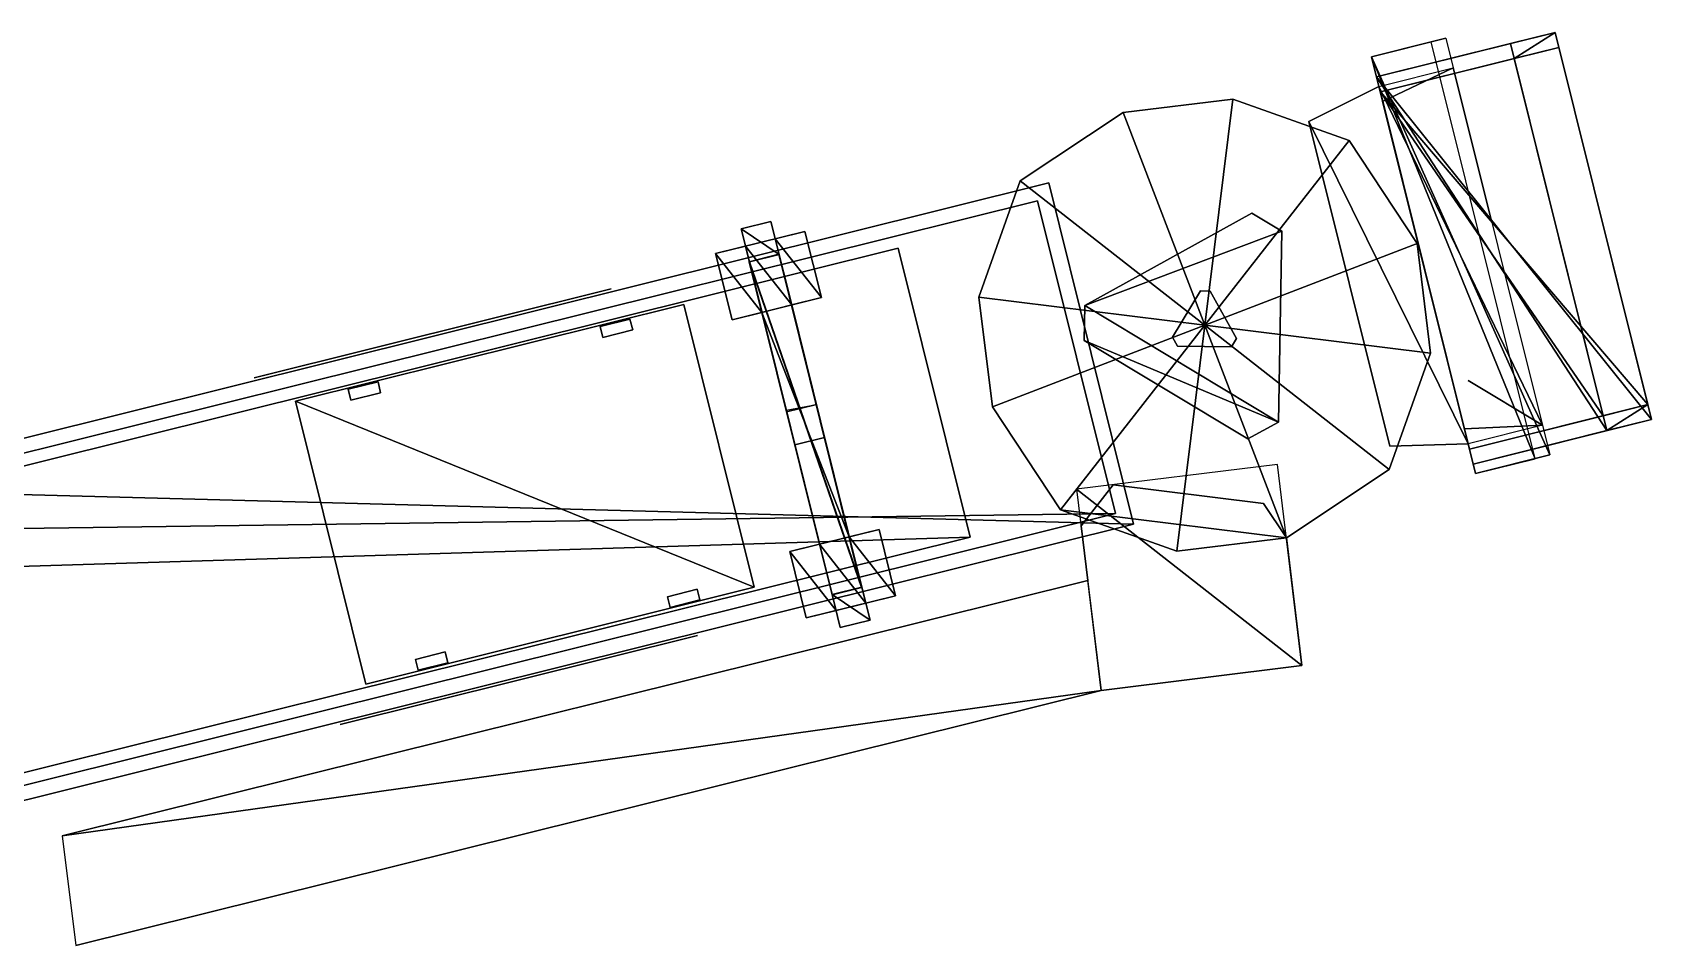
# Model space of a CAD drawing. Header units: millimetres. Extents: x -39 to 131, y -304 to 0.
# Drawn here: x 43.65 to 54.21, y -287.87 to -281.91 of the extents above; entities that cross this region are included whole.
import ezdxf

# ---------------------------------------------------------------- set-up
doc = ezdxf.new("R2010")
doc.units = ezdxf.units.MM
for name, color, linetype in [('MESH01', 7, 'Continuous'), ('MESH02', 7, 'Continuous'), ('MESH115', 7, 'Continuous'), ('MESH116', 7, 'Continuous'), ('MESH117', 7, 'Continuous'), ('MESH118', 7, 'Continuous'), ('MESH119', 7, 'Continuous'), ('MESH120', 7, 'Continuous'), ('MESH155', 7, 'Continuous'), ('MESH156', 7, 'Continuous'), ('MESH183', 7, 'Continuous'), ('MESH184', 7, 'Continuous'), ('MESH261', 7, 'Continuous'), ('MESH262', 7, 'Continuous'), ('MESH263', 7, 'Continuous'), ('MESH264', 7, 'Continuous'), ('MESH265', 7, 'Continuous'), ('MESH266', 7, 'Continuous'), ('MESH406', 7, 'Continuous'), ('MESH407', 7, 'Continuous'), ('MESH408', 7, 'Continuous'), ('MESH409', 7, 'Continuous'), ('MESH410', 7, 'Continuous'), ('MESH411', 7, 'Continuous'), ('MESH412', 7, 'Continuous'), ('MESH413', 7, 'Continuous'), ('MESH414', 7, 'Continuous'), ('MESH453', 7, 'Continuous'), ('MESH454', 7, 'Continuous'), ('MESH527', 7, 'Continuous'), ('MESH528', 7, 'Continuous'), ('MESH529', 7, 'Continuous'), ('MESH530', 7, 'Continuous'), ('MESH531', 7, 'Continuous'), ('MESH532', 7, 'Continuous'), ('TUNNEL2121', 7, 'Continuous'), ('TUNNEL3133', 7, 'Continuous')]:
    doc.layers.add(name, color=color, linetype=linetype)

msp = doc.modelspace()

# ---------------------------------------------------------------- meshes
at = {"layer": 'MESH01'}
mesh = msp.add_polyface(dxfattribs=at)
corners = [(47.423, -283.586, 5.149), (47.423, -283.586, 3.666), (45.094, -284.165, 3.666), (45.094, -284.165, 5.149)]
mesh.append_faces([[corners[k] for k in face] for face in [(0, 1, 2), (0, 2, 3)]])
at = {"layer": 'MESH02'}
mesh = msp.add_polyface(dxfattribs=at)
corners = [(45.656, -286.424, 5.149), (47.985, -285.845, 3.666), (47.985, -285.845, 5.149), (45.656, -286.424, 3.666)]
mesh.append_faces([[corners[k] for k in face] for face in [(0, 1, 2), (0, 3, 1)]])
at = {"layer": 'MESH115'}
mesh = msp.add_polyface(dxfattribs=at)
corners = [(52.454, -282.364, 5.432), (52.987, -284.498, 5.432), (52.987, -284.498, 3.232), (53.497, -284.474, 5.432), (52.987, -284.498, 3.232), (52.987, -284.498, 5.432), (53.497, -284.474, 3.232), (52.454, -282.364, 5.432), (52.987, -284.498, 3.232), (52.454, -282.364, 3.232), (52.454, -282.364, 5.432), (52.454, -282.364, 3.232), (52.915, -282.145, 5.432), (52.915, -282.145, 5.432), (52.454, -282.364, 3.232), (52.915, -282.145, 3.232)]
mesh.append_faces([[corners[k] for k in face] for face in [(0, 1, 2), (3, 4, 5), (3, 6, 4), (7, 8, 9), (10, 11, 12), (13, 14, 15)]])
at = {"layer": 'MESH116'}
mesh = msp.add_polyface(dxfattribs=at)
corners = [(53.497, -284.474, 4.132), (53.497, -284.474, 3.232), (53.012, -284.183, 3.232), (53.497, -284.474, 4.132), (53.012, -284.183, 3.232), (53.012, -284.183, 4.132)]
mesh.append_faces([[corners[k] for k in face] for face in [(0, 1, 2), (3, 4, 5)]])
at = {"layer": 'MESH117'}
mesh = msp.add_polyface(dxfattribs=at)
corners = [(52.915, -282.145, 4.132), (53.157, -283.116, 4.132), (53.157, -283.116, 3.232), (52.915, -282.145, 3.232)]
mesh.append_faces([[corners[k] for k in face] for face in [(0, 1, 2), (0, 2, 3)]])
at = {"layer": 'MESH118'}
mesh = msp.add_polyface(dxfattribs=at)
corners = [(53.497, -284.474, 5.432), (53.012, -284.595, 5.432), (52.43, -282.267, 5.432), (52.915, -282.145, 5.432)]
mesh.append_faces([[corners[k] for k in face] for face in [(0, 1, 2), (0, 2, 3)]])
at = {"layer": 'MESH119'}
mesh = msp.add_polyface(dxfattribs=at)
corners = [(52.382, -282.073, 3.132), (53.06, -284.789, 5.632), (52.382, -282.073, 5.632), (52.382, -282.073, 3.132), (53.06, -284.789, 3.132), (53.06, -284.789, 5.632), (53.545, -284.668, 3.132), (53.06, -284.789, 3.132), (52.382, -282.073, 3.132), (53.06, -284.789, 5.632), (53.06, -284.789, 3.132), (53.545, -284.668, 3.132), (53.545, -284.668, 5.632), (52.867, -281.951, 3.132), (52.867, -281.951, 5.632), (52.867, -281.951, 3.132), (52.382, -282.073, 3.132), (52.867, -281.951, 5.632), (52.382, -282.073, 3.132), (52.382, -282.073, 5.632), (53.448, -284.692, 5.632), (52.382, -282.073, 5.632), (53.06, -284.789, 5.632), (52.77, -281.976, 5.632)]
mesh.append_faces([[corners[k] for k in face] for face in [(0, 1, 2), (3, 4, 5), (6, 7, 8), (9, 10, 11), (9, 11, 12), (6, 8, 13), (14, 15, 16), (17, 18, 19), (20, 21, 22), (20, 23, 21)]])
at = {"layer": 'MESH120'}
mesh = msp.add_polyface(dxfattribs=at)
corners = [(53.012, -284.595, 5.532), (51.972, -282.494, 5.532), (52.5, -284.61, 5.532), (52.43, -282.267, 5.532), (52.43, -282.267, 5.532), (51.972, -282.494, 3.232), (51.972, -282.494, 5.532), (52.43, -282.267, 3.232), (53.012, -284.595, 3.232), (51.972, -282.494, 3.232), (52.43, -282.267, 3.232), (52.5, -284.61, 3.232), (53.012, -284.595, 5.532), (52.5, -284.61, 3.232), (53.012, -284.595, 3.232), (52.5, -284.61, 5.532), (52.5, -284.61, 3.232), (53.012, -284.595, 5.532)]
mesh.append_faces([[corners[k] for k in face] for face in [(0, 1, 2), (0, 3, 1), (4, 5, 6), (4, 7, 5), (8, 9, 10), (8, 11, 9), (12, 13, 14), (15, 16, 17)]])
at = {"layer": 'MESH155'}
mesh = msp.add_polyface(dxfattribs=at)
corners = [(51.33, -283.601, 5.945), (51.33, -283.601, 5.703), (51.266, -283.599, 5.703), (51.33, -283.601, 5.945), (51.501, -283.909, 5.945), (51.33, -283.601, 5.703), (51.501, -283.909, 5.703), (51.501, -283.909, 5.945), (51.468, -283.964, 5.703), (51.501, -283.909, 5.703), (51.468, -283.964, 5.945), (51.116, -283.958, 5.945), (51.468, -283.964, 5.703), (51.468, -283.964, 5.945), (51.116, -283.958, 5.703), (51.084, -283.901, 5.703), (51.116, -283.958, 5.703), (51.116, -283.958, 5.945), (51.084, -283.901, 5.945), (51.266, -283.599, 5.703), (51.084, -283.901, 5.703), (51.084, -283.901, 5.945), (51.266, -283.599, 5.945), (51.266, -283.599, 5.945)]
mesh.append_faces([[corners[k] for k in face] for face in [(0, 1, 2), (3, 4, 5), (5, 4, 6), (7, 8, 9), (7, 10, 8), (11, 12, 13), (11, 14, 12), (15, 16, 17), (15, 17, 18), (19, 20, 21), (19, 21, 22), (0, 2, 23)]])
at = {"layer": 'MESH156'}
mesh = msp.add_polyface(dxfattribs=at)
corners = [(51.796, -283.209, 5.933), (51.601, -283.091, 5.933), (50.512, -283.694, 5.933), (51.796, -283.209, 6.683), (51.796, -283.209, 5.933), (51.601, -283.091, 5.933), (51.796, -283.209, 6.683), (51.774, -284.453, 6.683), (51.796, -283.209, 5.933), (51.796, -283.209, 6.683), (50.512, -283.694, 6.683), (51.774, -284.453, 6.683), (51.796, -283.209, 6.683), (51.601, -283.091, 6.683), (50.512, -283.694, 6.683), (51.601, -283.091, 6.683), (51.601, -283.091, 6.683), (51.601, -283.091, 5.933), (50.512, -283.694, 5.933), (50.512, -283.694, 6.683), (50.512, -283.694, 5.933), (50.508, -283.922, 6.683), (50.512, -283.694, 6.683), (50.508, -283.922, 5.933), (51.774, -284.453, 5.933), (50.512, -283.694, 5.933), (50.508, -283.922, 5.933), (51.796, -283.209, 5.933), (50.512, -283.694, 5.933), (51.774, -284.453, 5.933), (51.774, -284.453, 5.933), (51.574, -284.563, 6.683), (51.774, -284.453, 5.933), (51.774, -284.453, 6.683), (51.574, -284.563, 5.933), (50.508, -283.922, 6.683), (51.574, -284.563, 5.933), (51.574, -284.563, 6.683), (50.508, -283.922, 5.933), (51.774, -284.453, 5.933), (50.508, -283.922, 5.933), (51.574, -284.563, 5.933), (51.774, -284.453, 6.683), (50.508, -283.922, 6.683), (51.574, -284.563, 6.683), (51.774, -284.453, 6.683), (50.512, -283.694, 6.683), (50.508, -283.922, 6.683)]
mesh.append_faces([[corners[k] for k in face] for face in [(0, 1, 2), (3, 4, 5), (6, 7, 8), (9, 10, 11), (12, 13, 14), (3, 5, 15), (16, 17, 18), (16, 18, 19), (20, 21, 22), (20, 23, 21), (24, 25, 26), (27, 28, 29), (8, 7, 30), (31, 32, 33), (31, 34, 32), (35, 36, 37), (35, 38, 36), (39, 40, 41), (42, 43, 44), (45, 46, 47)]])
at = {"layer": 'MESH183'}
mesh = msp.add_polyface(dxfattribs=at)
corners = [(53.579, -281.914, 5.432), (53.604, -282.011, 5.432), (53.312, -282.083, 3.232), (52.439, -282.301, 5.532), (53.312, -282.083, 3.232), (53.604, -282.011, 5.432), (52.439, -282.301, 5.532), (52.439, -282.301, 3.332), (53.312, -282.083, 3.232), (53.893, -284.412, 3.232), (53.312, -282.083, 3.232), (52.439, -282.301, 3.332), (52.439, -282.301, 3.332), (53.02, -284.63, 3.332), (54.184, -284.339, 5.432), (53.893, -284.412, 3.232), (53.02, -284.63, 3.332), (54.184, -284.339, 5.432), (53.917, -284.509, 3.232), (53.893, -284.412, 3.232), (54.184, -284.339, 5.432), (54.208, -284.436, 5.432), (53.917, -284.509, 3.232), (53.02, -284.63, 5.532), (54.184, -284.339, 5.432), (53.02, -284.63, 3.332), (54.184, -284.339, 5.432), (53.02, -284.63, 5.532), (52.439, -282.301, 5.532), (54.184, -284.339, 5.432), (52.439, -282.301, 5.532), (53.604, -282.011, 5.432), (53.579, -281.914, 5.432), (53.312, -282.083, 3.232), (53.288, -281.986, 3.232)]
mesh.append_faces([[corners[k] for k in face] for face in [(0, 1, 2), (3, 4, 5), (6, 7, 8), (9, 10, 11), (9, 12, 13), (14, 15, 16), (17, 18, 19), (20, 21, 22), (23, 24, 25), (26, 27, 28), (29, 30, 31), (32, 33, 34)]])
at = {"layer": 'MESH184'}
mesh = msp.add_polyface(dxfattribs=at)
corners = [(53.579, -281.914, 5.532), (54.208, -284.436, 5.532), (54.208, -284.436, 5.432), (54.208, -284.436, 5.532), (53.579, -281.914, 5.532), (52.415, -282.204, 5.632), (52.415, -282.204, 5.632), (53.579, -281.914, 5.532), (52.415, -282.204, 3.232), (53.579, -281.914, 5.532), (53.288, -281.986, 3.132), (52.415, -282.204, 3.232), (53.917, -284.509, 3.132), (52.415, -282.204, 3.232), (53.288, -281.986, 3.132), (53.917, -284.509, 3.132), (53.044, -284.727, 3.232), (52.415, -282.204, 3.232), (54.208, -284.436, 5.532), (53.044, -284.727, 3.232), (53.917, -284.509, 3.132), (53.044, -284.727, 5.632), (53.044, -284.727, 3.232), (54.208, -284.436, 5.532), (54.208, -284.436, 5.532), (52.415, -282.204, 5.632), (53.044, -284.727, 5.632), (53.288, -281.986, 3.232), (53.917, -284.509, 3.132), (53.288, -281.986, 3.132), (53.917, -284.509, 3.232), (53.579, -281.914, 5.432)]
mesh.append_faces([[corners[k] for k in face] for face in [(0, 1, 2), (3, 4, 5), (6, 7, 8), (9, 10, 11), (12, 13, 14), (15, 16, 17), (18, 19, 20), (21, 22, 23), (24, 25, 26), (27, 28, 29), (27, 30, 28), (0, 2, 31)]])
at = {"layer": 'MESH261'}
mesh = msp.add_polyface(dxfattribs=at)
corners = [(51.294, -283.822, 3.132), (50.091, -282.881, 3.132), (50.762, -282.436, 3.132), (49.821, -283.639, 3.132), (49.909, -284.354, 3.132), (50.353, -285.025, 3.132), (51.112, -285.295, 3.132), (51.826, -285.208, 3.132), (52.497, -284.763, 3.132), (51.826, -285.208, 5.7), (51.826, -285.208, 3.132), (52.497, -284.763, 3.132), (52.497, -284.763, 5.7), (52.767, -284.005, 5.7), (52.497, -284.763, 5.7), (52.497, -284.763, 3.132), (52.767, -284.005, 5.7), (51.294, -283.822, 5.7), (52.497, -284.763, 5.7), (52.68, -283.29, 5.7), (52.68, -283.29, 5.7), (52.767, -284.005, 5.7), (52.767, -284.005, 3.132), (52.767, -284.005, 3.132), (52.767, -284.005, 5.7), (52.497, -284.763, 3.132), (52.767, -284.005, 3.132), (52.68, -283.29, 3.132), (52.235, -282.619, 3.132), (51.477, -282.349, 3.132), (51.477, -282.349, 5.7), (51.477, -282.349, 3.132), (50.762, -282.436, 3.132), (52.235, -282.619, 5.7), (51.477, -282.349, 3.132), (51.477, -282.349, 5.7), (52.235, -282.619, 3.132), (52.235, -282.619, 5.7), (52.68, -283.29, 3.132), (52.235, -282.619, 3.132), (52.68, -283.29, 5.7), (52.235, -282.619, 5.7), (51.477, -282.349, 5.7), (50.762, -282.436, 5.7), (50.762, -282.436, 5.7), (50.762, -282.436, 5.7), (50.762, -282.436, 3.132), (50.091, -282.881, 3.132), (50.091, -282.881, 5.7), (50.091, -282.881, 3.132), (49.821, -283.639, 5.7), (50.091, -282.881, 5.7), (49.821, -283.639, 3.132), (49.821, -283.639, 3.132), (49.909, -284.354, 5.7), (49.821, -283.639, 5.7), (49.821, -283.639, 3.132), (49.909, -284.354, 3.132), (49.909, -284.354, 5.7), (49.909, -284.354, 3.132), (50.353, -285.025, 5.7), (49.909, -284.354, 5.7), (49.909, -284.354, 3.132), (50.353, -285.025, 3.132), (50.353, -285.025, 5.7), (49.909, -284.354, 5.7), (50.353, -285.025, 5.7), (49.821, -283.639, 5.7), (50.091, -282.881, 5.7), (51.112, -285.295, 5.7), (50.353, -285.025, 5.7), (51.112, -285.295, 5.432), (51.112, -285.295, 5.7), (50.353, -285.025, 5.432), (51.826, -285.208, 5.432), (51.112, -285.295, 5.432), (50.353, -285.025, 5.432), (51.112, -285.295, 5.7), (51.112, -285.295, 5.432), (51.826, -285.208, 5.432), (51.826, -285.208, 5.7), (51.826, -285.208, 5.7), (51.294, -283.822, 5.432), (52.68, -283.29, 3.132)]
mesh.append_faces([[corners[k] for k in face] for face in [(0, 1, 2), (0, 3, 1), (0, 4, 3), (0, 5, 4), (0, 6, 5), (7, 6, 0), (8, 7, 0), (9, 10, 11), (9, 11, 12), (13, 14, 15), (16, 17, 18), (16, 19, 17), (20, 21, 22), (23, 24, 25), (26, 8, 0), (26, 0, 27), (27, 0, 28), (28, 0, 29), (29, 0, 2), (30, 31, 32), (33, 34, 35), (33, 36, 34), (37, 38, 39), (37, 40, 38), (19, 41, 17), (41, 42, 17), (42, 43, 17), (30, 32, 44), (45, 46, 47), (45, 47, 48), (49, 50, 51), (49, 52, 50), (53, 54, 55), (56, 57, 58), (59, 60, 61), (62, 63, 64), (17, 65, 66), (17, 67, 65), (17, 68, 67), (17, 43, 68), (17, 66, 69), (70, 71, 72), (70, 73, 71), (74, 75, 76), (77, 78, 79), (77, 79, 80), (81, 17, 69), (18, 17, 81), (74, 76, 82), (20, 22, 83)]])
at = {"layer": 'MESH262'}
mesh = msp.add_polyface(dxfattribs=at)
corners = [(50.487, -285.13, 4.132), (50.531, -285.487, 4.132), (50.531, -285.487, 3.132), (50.487, -285.13, 3.132), (50.531, -285.487, 4.132), (50.487, -285.13, 4.132), (50.531, -285.487, 3.132), (50.487, -285.13, 3.132), (50.531, -285.487, 4.132), (43.843, -287.151, 1.532), (50.531, -285.487, 3.132), (50.531, -285.487, 4.132), (43.843, -287.151, 0.532), (43.843, -287.151, 1.532), (50.531, -285.487, 3.132), (43.843, -287.151, 0.532)]
mesh.append_faces([[corners[k] for k in face] for face in [(0, 1, 2), (3, 4, 5), (3, 6, 4), (0, 2, 7), (8, 9, 10), (11, 12, 13), (11, 14, 12), (10, 9, 15)]])
at = {"layer": 'MESH263'}
mesh = msp.add_polyface(dxfattribs=at)
corners = [(51.826, -285.208, 4.132), (51.928, -286.041, 4.132), (51.928, -286.041, 3.132), (51.826, -285.208, 3.132), (51.928, -286.041, 4.132), (51.826, -285.208, 4.132), (51.928, -286.041, 3.132), (51.826, -285.208, 3.132), (50.618, -286.202, 4.132), (51.928, -286.041, 3.132), (51.928, -286.041, 4.132), (50.618, -286.202, 3.132), (50.618, -286.202, 4.132), (50.618, -286.202, 3.132), (43.931, -287.866, 0.532), (50.618, -286.202, 4.132), (43.931, -287.866, 1.532), (50.618, -286.202, 3.132), (43.931, -287.866, 1.532), (43.931, -287.866, 0.532), (51.928, -286.041, 4.132), (50.618, -286.202, 3.132), (50.618, -286.202, 4.132), (51.928, -286.041, 3.132)]
mesh.append_faces([[corners[k] for k in face] for face in [(0, 1, 2), (3, 4, 5), (3, 6, 4), (0, 2, 7), (8, 9, 10), (8, 11, 9), (12, 13, 14), (15, 16, 17), (12, 14, 18), (17, 16, 19), (20, 21, 22), (20, 23, 21)]])
at = {"layer": 'MESH264'}
mesh = msp.add_polyface(dxfattribs=at)
corners = [(50.618, -286.202, 3.232), (43.843, -287.151, 0.632), (43.931, -287.866, 0.632), (50.618, -286.202, 3.232), (50.531, -285.487, 3.232), (43.843, -287.151, 0.632)]
mesh.append_faces([[corners[k] for k in face] for face in [(0, 1, 2), (3, 4, 5)]])
at = {"layer": 'MESH265'}
mesh = msp.add_polyface(dxfattribs=at)
corners = [(50.696, -284.862, 5.432), (50.487, -285.13, 5.432), (50.487, -285.13, 3.132), (50.696, -284.862, 3.132), (50.696, -284.862, 5.432), (50.696, -284.862, 3.132), (51.678, -284.984, 3.132), (51.678, -284.984, 5.432), (51.678, -284.984, 3.132), (51.826, -285.208, 5.432), (51.678, -284.984, 5.432), (51.826, -285.208, 3.132)]
mesh.append_faces([[corners[k] for k in face] for face in [(0, 1, 2), (0, 2, 3), (4, 5, 6), (4, 6, 7), (8, 9, 10), (8, 11, 9)]])
at = {"layer": 'MESH266'}
mesh = msp.add_polyface(dxfattribs=at)
corners = [(51.928, -286.041, 3.232), (50.458, -284.891, 3.232), (50.618, -286.202, 3.232), (51.768, -284.731, 3.232)]
mesh.append_faces([[corners[k] for k in face] for face in [(0, 1, 2), (0, 3, 1)]])
at = {"layer": 'MESH406'}
mesh = msp.add_polyface(dxfattribs=at)
corners = [(49.111, -285.745, 8.581), (48.864, -285.578, 8.581), (48.917, -285.793, 8.581), (49.057, -285.53, 8.581), (49.057, -285.53, 8.581), (49.111, -285.745, 8.581), (49.111, -285.745, 8.255), (48.917, -285.793, 8.581), (49.111, -285.745, 8.255), (49.111, -285.745, 8.581), (48.917, -285.793, 8.255), (48.864, -285.578, 8.255), (48.917, -285.793, 8.255), (48.917, -285.793, 8.581), (48.864, -285.578, 0.182), (48.917, -285.793, 0.182), (49.111, -285.745, 0.182), (48.917, -285.793, 0.182), (48.864, -285.578, 0.182), (48.917, -285.793, 0.182), (49.111, -285.745, 0.182), (49.057, -285.53, 8.255), (49.111, -285.745, 0.182), (49.057, -285.53, 8.581), (49.057, -285.53, 8.255), (48.864, -285.578, 8.255), (48.864, -285.578, 0.582), (49.057, -285.53, 0.582), (49.057, -285.53, 0.582), (48.324, -283.409, 0.582), (48.864, -285.578, 0.582), (48.518, -283.361, 0.582), (48.518, -283.361, 0.582), (49.057, -285.53, 0.582), (49.057, -285.53, 0.182), (48.518, -283.361, 0.182), (49.057, -285.53, 0.182), (48.324, -283.409, 0.182), (48.518, -283.361, 0.182), (49.057, -285.53, 0.182), (48.324, -283.409, 0.182), (48.864, -285.578, 0.182), (48.864, -285.578, 0.582), (48.324, -283.409, 0.582), (48.271, -283.194, 0.182), (48.271, -283.194, 0.182), (48.324, -283.409, 0.182), (48.324, -283.409, 8.255), (48.271, -283.194, 8.255), (48.324, -283.409, 8.581), (48.324, -283.409, 8.581), (48.324, -283.409, 8.255), (48.518, -283.361, 8.255), (48.518, -283.361, 0.582), (48.324, -283.409, 0.582), (48.518, -283.361, 8.581), (48.464, -283.146, 8.581), (48.518, -283.361, 8.581), (48.518, -283.361, 8.255), (48.518, -283.361, 8.581), (48.464, -283.146, 8.581), (48.271, -283.194, 8.581), (48.464, -283.146, 8.581), (48.271, -283.194, 8.255), (48.271, -283.194, 8.581), (48.464, -283.146, 8.255), (48.464, -283.146, 8.255), (48.518, -283.361, 0.182), (48.464, -283.146, 0.182), (48.464, -283.146, 0.182), (48.464, -283.146, 0.182), (48.271, -283.194, 0.182), (48.271, -283.194, 8.581), (48.324, -283.409, 8.581), (48.864, -285.578, 8.581), (48.864, -285.578, 8.581)]
mesh.append_faces([[corners[k] for k in face] for face in [(0, 1, 2), (0, 3, 1), (4, 5, 6), (7, 8, 9), (7, 10, 8), (11, 12, 13), (14, 12, 11), (14, 15, 12), (16, 17, 18), (10, 19, 20), (10, 20, 8), (21, 6, 22), (4, 6, 21), (23, 24, 25), (24, 26, 25), (24, 27, 26), (28, 29, 30), (28, 31, 29), (32, 33, 34), (32, 34, 35), (36, 37, 38), (36, 18, 37), (16, 18, 36), (21, 22, 39), (40, 41, 42), (40, 42, 43), (38, 37, 44), (45, 46, 47), (45, 47, 48), (48, 47, 49), (50, 51, 52), (51, 53, 52), (51, 54, 53), (50, 52, 55), (56, 57, 58), (59, 60, 61), (62, 63, 64), (62, 65, 63), (56, 58, 66), (66, 58, 67), (66, 67, 68), (38, 44, 69), (65, 70, 71), (65, 71, 63), (48, 49, 72), (59, 61, 73), (23, 25, 74), (11, 13, 75)]])
at = {"layer": 'MESH407'}
mesh = msp.add_polyface(dxfattribs=at)
corners = [(48.89, -285.681, -0.618), (48.695, -285.73, -0.418), (48.587, -285.298, -0.418), (48.587, -285.298, -0.418), (48.695, -285.73, -0.418), (48.695, -285.73, -0.218), (48.587, -285.298, -0.218), (48.89, -285.681, -0.018), (48.587, -285.298, -0.218), (48.695, -285.73, -0.218), (48.89, -285.681, -0.018), (48.782, -285.249, -0.018), (48.587, -285.298, -0.218), (49.083, -285.633, -0.018), (48.782, -285.249, -0.018), (48.89, -285.681, -0.018), (48.975, -285.201, -0.018), (49.277, -285.585, -0.218), (48.975, -285.201, -0.018), (49.083, -285.633, -0.018), (49.277, -285.585, -0.218), (49.17, -285.153, -0.218), (48.975, -285.201, -0.018), (49.17, -285.153, -0.218), (49.277, -285.585, -0.218), (49.277, -285.585, -0.418), (49.17, -285.153, -0.418), (49.277, -285.585, -0.418), (48.975, -285.201, -0.618), (49.17, -285.153, -0.418), (49.277, -285.585, -0.418), (49.083, -285.633, -0.618), (48.975, -285.201, -0.618), (48.89, -285.681, -0.618), (48.587, -285.298, -0.418), (48.782, -285.249, -0.618)]
mesh.append_faces([[corners[k] for k in face] for face in [(0, 1, 2), (3, 4, 5), (3, 5, 6), (7, 8, 9), (10, 11, 12), (13, 14, 15), (13, 16, 14), (17, 18, 19), (20, 21, 22), (23, 24, 25), (23, 25, 26), (27, 28, 29), (30, 31, 32), (33, 34, 35)]])
at = {"layer": 'MESH408'}
mesh = msp.add_polyface(dxfattribs=at)
corners = [(48.406, -283.739, -0.618), (48.211, -283.787, -0.418), (48.104, -283.355, -0.418), (48.104, -283.355, -0.418), (48.211, -283.787, -0.418), (48.211, -283.787, -0.218), (48.104, -283.355, -0.218), (48.406, -283.739, -0.018), (48.104, -283.355, -0.218), (48.211, -283.787, -0.218), (48.406, -283.739, -0.018), (48.299, -283.307, -0.018), (48.104, -283.355, -0.218), (48.6, -283.69, -0.018), (48.299, -283.307, -0.018), (48.406, -283.739, -0.018), (48.492, -283.259, -0.018), (48.794, -283.642, -0.218), (48.492, -283.259, -0.018), (48.6, -283.69, -0.018), (48.794, -283.642, -0.218), (48.686, -283.211, -0.218), (48.492, -283.259, -0.018), (48.686, -283.211, -0.218), (48.794, -283.642, -0.218), (48.794, -283.642, -0.418), (48.686, -283.211, -0.418), (48.794, -283.642, -0.418), (48.492, -283.259, -0.618), (48.686, -283.211, -0.418), (48.794, -283.642, -0.418), (48.6, -283.69, -0.618), (48.492, -283.259, -0.618), (48.406, -283.739, -0.618), (48.104, -283.355, -0.418), (48.299, -283.307, -0.618)]
mesh.append_faces([[corners[k] for k in face] for face in [(0, 1, 2), (3, 4, 5), (3, 5, 6), (7, 8, 9), (10, 11, 12), (13, 14, 15), (13, 16, 14), (17, 18, 19), (20, 21, 22), (23, 24, 25), (23, 25, 26), (27, 28, 29), (30, 31, 32), (33, 34, 35)]])
at = {"layer": 'MESH409'}
mesh = msp.add_polyface(dxfattribs=at)
corners = [(48.761, -284.338, 0.182), (48.761, -284.338, -0.218), (48.567, -284.386, -0.218), (48.761, -284.338, 0.182), (48.814, -284.554, -0.218), (48.761, -284.338, -0.218), (48.814, -284.554, 0.182), (48.621, -284.602, 0.182), (48.814, -284.554, -0.218), (48.814, -284.554, 0.182), (48.621, -284.602, -0.218), (48.567, -284.386, -0.218), (48.621, -284.602, -0.218), (48.621, -284.602, 0.182), (48.565, -284.375, 0.182), (48.567, -284.386, -0.218), (48.621, -284.602, 0.182), (48.761, -284.338, 0.182), (48.567, -284.386, -0.218), (48.565, -284.375, 0.182)]
mesh.append_faces([[corners[k] for k in face] for face in [(0, 1, 2), (3, 4, 5), (3, 6, 4), (7, 8, 9), (7, 10, 8), (11, 12, 13), (14, 15, 16), (17, 18, 19)]])
at = {"layer": 'MESH410'}
mesh = msp.add_polyface(dxfattribs=at)
corners = [(48.975, -285.201, -0.418), (48.782, -285.249, -0.418), (48.406, -283.739, -0.418), (48.406, -283.739, -0.418), (48.782, -285.249, -0.418), (48.782, -285.249, -0.218), (48.406, -283.739, -0.218), (48.975, -285.201, -0.218), (48.406, -283.739, -0.218), (48.782, -285.249, -0.218), (48.6, -283.69, -0.218), (48.6, -283.69, -0.218), (48.975, -285.201, -0.218), (48.975, -285.201, -0.418), (48.6, -283.69, -0.418), (48.6, -283.69, -0.418)]
mesh.append_faces([[corners[k] for k in face] for face in [(0, 1, 2), (3, 4, 5), (3, 5, 6), (7, 8, 9), (7, 10, 8), (11, 12, 13), (11, 13, 14), (0, 2, 15)]])
at = {"layer": 'MESH411'}
mesh = msp.add_polyface(dxfattribs=at)
corners = [(48.695, -285.73, -0.018), (49.277, -285.585, -0.618), (49.277, -285.585, -0.018), (48.695, -285.73, -0.618)]
mesh.append_faces([[corners[k] for k in face] for face in [(0, 1, 2), (0, 3, 1)]])
at = {"layer": 'MESH412'}
mesh = msp.add_polyface(dxfattribs=at)
corners = [(48.211, -283.787, -0.018), (48.794, -283.642, -0.618), (48.794, -283.642, -0.018), (48.211, -283.787, -0.618)]
mesh.append_faces([[corners[k] for k in face] for face in [(0, 1, 2), (0, 3, 1)]])
at = {"layer": 'MESH413'}
mesh = msp.add_polyface(dxfattribs=at)
corners = [(49.17, -285.153, -0.018), (49.17, -285.153, -0.618), (48.587, -285.298, -0.618), (48.587, -285.298, -0.018)]
mesh.append_faces([[corners[k] for k in face] for face in [(0, 1, 2), (0, 2, 3)]])
at = {"layer": 'MESH414'}
mesh = msp.add_polyface(dxfattribs=at)
corners = [(48.686, -283.211, -0.018), (48.686, -283.211, -0.618), (48.104, -283.355, -0.618), (48.104, -283.355, -0.018)]
mesh.append_faces([[corners[k] for k in face] for face in [(0, 1, 2), (0, 2, 3)]])
at = {"layer": 'MESH453'}
mesh = msp.add_polyface(dxfattribs=at)
corners = [(49.056, -285.532, 5.653), (48.863, -285.58, 5.653), (48.323, -283.408, 5.653), (48.323, -283.408, 5.653), (48.863, -285.58, 5.653), (48.863, -285.58, 6.053), (48.323, -283.408, 6.053), (49.056, -285.532, 6.053), (48.323, -283.408, 6.053), (48.863, -285.58, 6.053), (48.516, -283.36, 6.053), (48.516, -283.36, 6.053), (49.056, -285.532, 6.053), (49.056, -285.532, 5.653), (48.516, -283.36, 5.653), (48.516, -283.36, 5.653)]
mesh.append_faces([[corners[k] for k in face] for face in [(0, 1, 2), (3, 4, 5), (3, 5, 6), (7, 8, 9), (7, 10, 8), (11, 12, 13), (11, 13, 14), (0, 2, 15)]])
at = {"layer": 'MESH454'}
mesh = msp.add_polyface(dxfattribs=at)
corners = [(49.056, -285.532, 3.202), (48.323, -283.408, 3.202), (48.863, -285.58, 3.202), (48.516, -283.36, 3.202), (48.516, -283.36, 3.202), (49.056, -285.532, 3.202), (49.056, -285.532, 2.802), (48.516, -283.36, 2.802), (49.056, -285.532, 2.802), (48.323, -283.408, 2.802), (48.516, -283.36, 2.802), (48.863, -285.58, 2.802), (48.323, -283.408, 2.802), (48.863, -285.58, 2.802), (48.863, -285.58, 3.202), (48.323, -283.408, 3.202)]
mesh.append_faces([[corners[k] for k in face] for face in [(0, 1, 2), (0, 3, 1), (4, 5, 6), (4, 6, 7), (8, 9, 10), (8, 11, 9), (12, 13, 14), (12, 14, 15)]])
at = {"layer": 'MESH527'}
mesh = msp.add_polyface(dxfattribs=at)
corners = [(50.829, -285.118, 3.196), (42.811, -287.113, 3.196), (42.258, -284.89, 3.196), (42.811, -287.113, 5.653), (42.811, -287.113, 3.196), (50.829, -285.118, 3.196), (42.258, -284.89, 3.196), (42.811, -287.113, 3.196), (42.811, -287.113, 5.653), (42.258, -284.89, 5.653), (50.829, -285.118, 5.653), (42.258, -284.89, 5.653), (42.811, -287.113, 5.653), (50.276, -282.895, 5.653), (50.276, -282.895, 5.653), (42.258, -284.89, 3.196), (42.258, -284.89, 5.653), (50.276, -282.895, 3.196), (50.276, -282.895, 3.196), (50.829, -285.118, 5.653)]
mesh.append_faces([[corners[k] for k in face] for face in [(0, 1, 2), (3, 4, 5), (6, 7, 8), (6, 8, 9), (10, 11, 12), (10, 13, 11), (14, 15, 16), (14, 17, 15), (0, 2, 18), (3, 5, 19)]])
at = {"layer": 'MESH528'}
mesh = msp.add_polyface(dxfattribs=at)
corners = [(45.902, -284.192, 3.213), (45.902, -284.192, 3.019), (45.708, -284.24, 3.019), (45.902, -284.192, 3.213), (45.919, -284.262, 3.019), (45.902, -284.192, 3.019), (45.919, -284.262, 3.213), (45.725, -284.311, 3.213), (45.919, -284.262, 3.019), (45.919, -284.262, 3.213), (45.725, -284.311, 3.019), (45.708, -284.24, 3.019), (45.725, -284.311, 3.019), (45.725, -284.311, 3.213), (45.708, -284.24, 3.213), (45.708, -284.24, 3.213)]
mesh.append_faces([[corners[k] for k in face] for face in [(0, 1, 2), (3, 4, 5), (3, 6, 4), (7, 8, 9), (7, 10, 8), (11, 12, 13), (11, 13, 14), (0, 2, 15)]])
at = {"layer": 'MESH529'}
mesh = msp.add_polyface(dxfattribs=at)
corners = [(47.351, -283.831, 3.019), (47.369, -283.902, 3.213), (47.351, -283.831, 3.213), (47.369, -283.902, 3.019), (47.369, -283.902, 3.213), (47.369, -283.902, 3.019), (47.563, -283.853, 3.019), (47.563, -283.853, 3.213), (47.545, -283.783, 3.213), (47.563, -283.853, 3.213), (47.563, -283.853, 3.019), (47.545, -283.783, 3.019), (47.545, -283.783, 3.213), (47.545, -283.783, 3.019), (47.351, -283.831, 3.019), (47.351, -283.831, 3.213)]
mesh.append_faces([[corners[k] for k in face] for face in [(0, 1, 2), (0, 3, 1), (4, 5, 6), (4, 6, 7), (8, 9, 10), (8, 10, 11), (12, 13, 14), (12, 14, 15)]])
at = {"layer": 'MESH530'}
mesh = msp.add_polyface(dxfattribs=at)
corners = [(47.983, -285.543, 3.213), (47.983, -285.543, 3.019), (47.789, -285.592, 3.019), (47.983, -285.543, 3.213), (48.001, -285.613, 3.019), (47.983, -285.543, 3.019), (48.001, -285.613, 3.213), (47.807, -285.662, 3.213), (48.001, -285.613, 3.019), (48.001, -285.613, 3.213), (47.807, -285.662, 3.019), (47.789, -285.592, 3.019), (47.807, -285.662, 3.019), (47.807, -285.662, 3.213), (47.789, -285.592, 3.213), (47.789, -285.592, 3.213)]
mesh.append_faces([[corners[k] for k in face] for face in [(0, 1, 2), (3, 4, 5), (3, 6, 4), (7, 8, 9), (7, 10, 8), (11, 12, 13), (11, 13, 14), (0, 2, 15)]])
at = {"layer": 'MESH531'}
mesh = msp.add_polyface(dxfattribs=at)
corners = [(46.146, -286.001, 3.019), (46.163, -286.071, 3.213), (46.146, -286.001, 3.213), (46.163, -286.071, 3.019), (46.163, -286.071, 3.213), (46.163, -286.071, 3.019), (46.357, -286.022, 3.019), (46.357, -286.022, 3.213), (46.339, -285.952, 3.213), (46.357, -286.022, 3.213), (46.357, -286.022, 3.019), (46.339, -285.952, 3.019), (46.339, -285.952, 3.213), (46.339, -285.952, 3.019), (46.146, -286.001, 3.019), (46.146, -286.001, 3.213)]
mesh.append_faces([[corners[k] for k in face] for face in [(0, 1, 2), (0, 3, 1), (4, 5, 6), (4, 6, 7), (8, 9, 10), (8, 10, 11), (12, 13, 14), (12, 14, 15)]])
at = {"layer": 'MESH532'}
mesh = msp.add_polyface(dxfattribs=at)
corners = [(48.356, -285.53, 3.022), (45.364, -284.318, 3.022), (45.823, -286.161, 3.022), (48.356, -285.53, 3.022), (47.897, -283.688, 3.022), (45.364, -284.318, 3.022), (47.897, -283.688, 3.022), (48.356, -285.53, 3.022), (48.356, -285.53, 2.003), (48.356, -285.53, 3.022), (45.823, -286.161, 3.022), (48.356, -285.53, 2.003), (45.823, -286.161, 2.003), (45.364, -284.318, 2.003), (45.823, -286.161, 2.003), (45.823, -286.161, 3.022), (48.356, -285.53, 2.003), (45.823, -286.161, 2.003), (45.364, -284.318, 2.003), (47.897, -283.688, 2.003), (47.897, -283.688, 3.022), (47.897, -283.688, 2.003), (45.364, -284.318, 2.003), (47.897, -283.688, 2.003), (45.364, -284.318, 3.022), (45.364, -284.318, 3.022)]
mesh.append_faces([[corners[k] for k in face] for face in [(0, 1, 2), (3, 4, 5), (6, 7, 8), (9, 10, 11), (10, 12, 11), (13, 14, 15), (16, 17, 18), (16, 18, 19), (20, 21, 22), (6, 8, 23), (20, 22, 24), (13, 15, 25)]])
at = {"layer": 'TUNNEL2121'}
mesh = msp.add_polyface(dxfattribs=at)
corners = [(49.763, -285.203, 5.522), (40.592, -285.485, 5.522), (41.06, -287.368, 5.522), (49.294, -283.32, 5.522), (49.294, -283.32, 5.522), (40.592, -285.485, 3.335), (40.592, -285.485, 5.522), (49.294, -283.32, 3.335), (49.763, -285.203, 3.335), (40.592, -285.485, 3.335), (49.294, -283.32, 3.335), (41.06, -287.368, 3.335), (41.06, -287.368, 5.522), (41.06, -287.368, 3.335), (49.763, -285.203, 3.335), (49.763, -285.203, 5.522)]
mesh.append_faces([[corners[k] for k in face] for face in [(0, 1, 2), (0, 3, 1), (4, 5, 6), (4, 7, 5), (8, 9, 10), (8, 11, 9), (12, 13, 14), (12, 14, 15)]])
at = {"layer": 'TUNNEL3133'}
mesh = msp.add_polyface(dxfattribs=at)
corners = [(50.711, -285.05, 5.579), (41.501, -285.176, 5.579), (42.008, -287.215, 5.579), (50.203, -283.011, 5.579), (50.203, -283.011, 5.579), (41.501, -285.176, 3.26), (41.501, -285.176, 5.579), (50.203, -283.011, 3.26), (50.711, -285.05, 3.26), (41.501, -285.176, 3.26), (50.203, -283.011, 3.26), (42.008, -287.215, 3.26), (42.008, -287.215, 5.579), (42.008, -287.215, 3.26), (50.711, -285.05, 3.26), (41.501, -285.176, 3.26), (42.008, -287.215, 3.26), (42.008, -287.215, 5.579), (41.501, -285.176, 5.579), (50.711, -285.05, 5.579)]
mesh.append_faces([[corners[k] for k in face] for face in [(0, 1, 2), (0, 3, 1), (4, 5, 6), (4, 7, 5), (8, 9, 10), (8, 11, 9), (12, 13, 14), (15, 16, 17), (15, 17, 18), (12, 14, 19)]])

doc.saveas('drawing.dxf')
